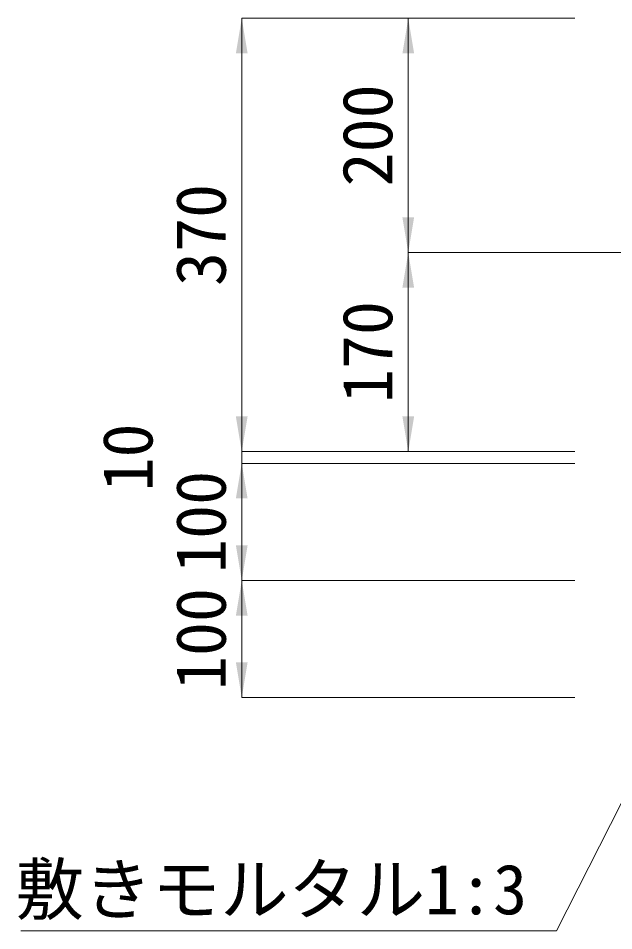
# Model space of a CAD drawing. Units: millimetres at full size; some dimension numbers follow another scale. Extents: x 10958 to 21458, y 2125 to 9550.
# Drawn here: x 15360 to 15869, y 3612 to 4391 of the extents above; entities that cross this region are included whole.
import ezdxf
from ezdxf.enums import TextEntityAlignment as Align

# ---------------------------------------------------------------- set-up
doc = ezdxf.new("R2010")
doc.units = ezdxf.units.MM
doc.header["$LTSCALE"] = 10
doc.layers.add('寸法線', color=7, linetype='Continuous', lineweight=13)
doc.layers.add('引出線', color=4, linetype='Continuous', lineweight=13)
doc.styles.add('ＭＳ ゴシック', font='')
doc.styles.get('ＭＳ ゴシック').set_extended_font_data('MS Gothic')

# ---------------------------------------------------------------- blocks, each defined once
blk = doc.blocks.new('filled_arrow')
at = {"color": 0, "linetype": 'Continuous', "lineweight": -2}
blk.add_solid([(7.5, 1.25), (0, 0), (7.5, -1.25)], dxfattribs=at)

msp = doc.modelspace()

# ---------------------------------------------------------------- linework, layer by layer
at = {"layer": '寸法線'}
for p, q in [((15551.27, 4020.84), (15551.27, 4390.84)), ((15835.64, 4390.84), (15551.27, 4390.84)), ((15693.46, 4190.84), (15693.46, 4390.84)), ((15835.64, 4390.84), (15693.46, 4390.84)), ((15693.46, 4020.84), (15693.46, 4190.84)), ((16035.64, 4190.84), (15693.46, 4190.84)), ((16035.64, 4190.84), (15693.46, 4190.84)), ((15551.27, 4050.84), (15551.27, 3980.84)), ((15835.64, 4020.84), (15551.27, 4020.84)), ((15835.64, 4020.84), (15551.27, 4020.84)), ((15835.64, 4020.84), (15693.46, 4020.84)), ((15835.64, 4010.84), (15551.27, 4010.84)), ((15551.27, 4010.84), (15551.27, 3850.84)), ((15835.64, 4010.84), (15551.27, 4010.84)), ((15551.27, 3970.84), (15551.27, 3810.84)), ((15835.64, 3910.84), (15551.27, 3910.84)), ((15835.64, 3910.84), (15551.27, 3910.84)), ((15835.64, 3810.84), (15551.27, 3810.84))]:
    msp.add_line(p, q, dxfattribs=at)
at = {"layer": '引出線'}
msp.add_lwpolyline([(16022.81, 4010.84), (15819.97, 3611.79), (15362.56, 3611.79)], dxfattribs=at)

# ---------------------------------------------------------------- block references
at = {"layer": '寸法線', "xscale": 4, "yscale": 4}
for p, rotation in [((15551.27, 4390.84), 270), ((15693.46, 4390.84), 270), ((15693.46, 4190.84), 90), ((15693.46, 4190.84), 270), ((15551.27, 4020.84), 90), ((15693.46, 4020.84), 90), ((15551.27, 4010.84), 270), ((15551.27, 3910.84), 90), ((15551.27, 3910.84), 270), ((15551.27, 3810.84), 90)]:
    msp.add_blockref('filled_arrow', p, dxfattribs=dict(at, rotation=rotation))

# ---------------------------------------------------------------- texts
at = {"layer": '寸法線', "style": 'ＭＳ ゴシック'}
for s, p in [('200', (15658.46, 4290.84)), ('370', (15516.27, 4205.84)), ('170', (15658.46, 4105.84)), ('10', (15453.77, 4015.84)), ('100', (15516.27, 3960.84)), ('100', (15516.27, 3860.84))]:
    msp.add_text(s, height=42.72, rotation=90, dxfattribs=at).set_placement(p, align=Align.MIDDLE_CENTER)
at = {"layer": '引出線', "style": 'ＭＳ ゴシック'}
msp.add_text('敷きモルタル1:3', height=42.72, dxfattribs=at).set_placement((15794.97, 3668.53), align=Align.TOP_RIGHT)

doc.saveas('drawing.dxf')
